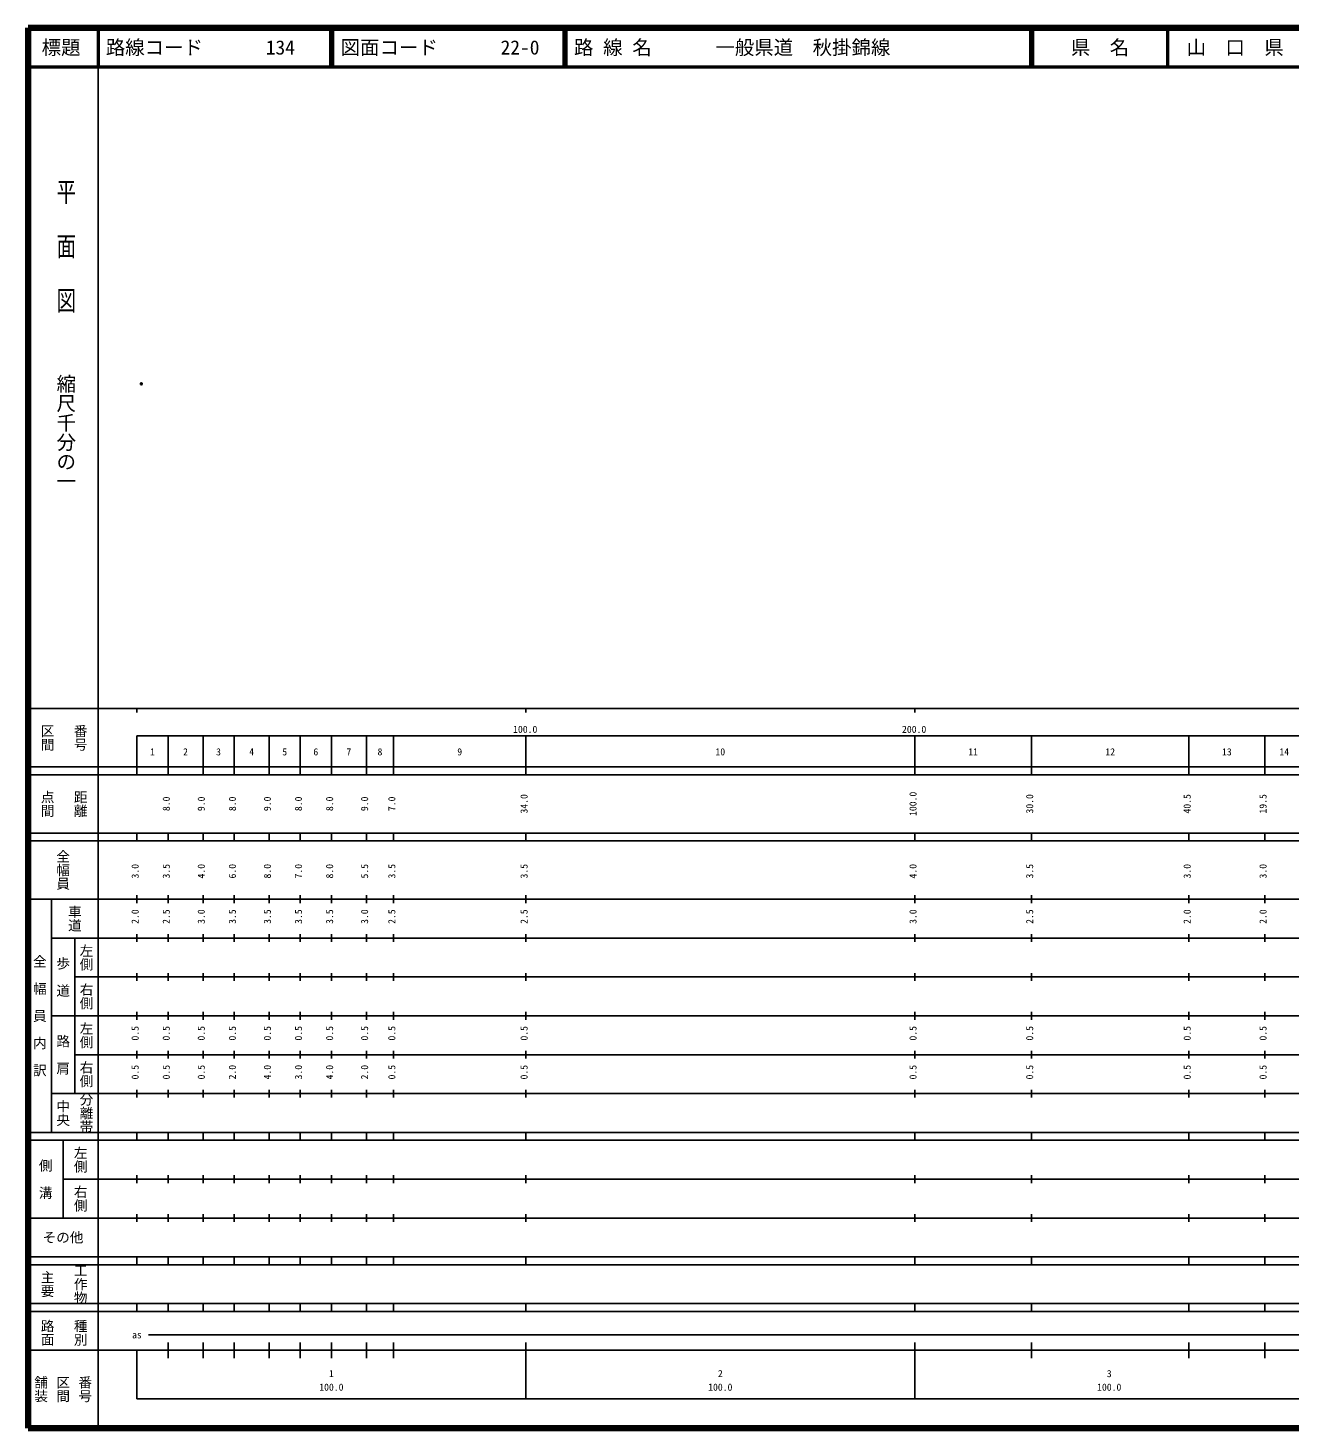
# Model space of a CAD drawing. Units: millimetres on the paper. Extents: x 40 to 680, y 20 to 380.
# Drawn here: x 40 to 364.5, y 20 to 380 of the extents above; entities that cross this region are included whole.
import ezdxf
from ezdxf.enums import TextEntityAlignment as Align

# ---------------------------------------------------------------- set-up
doc = ezdxf.new("R2010")
doc.units = ezdxf.units.MM
doc.header["$PDMODE"] = 32
doc.header["$PDSIZE"] = 0.5
doc.layers.add('M-OTRS', color=6, linetype='Continuous')
doc.layers.add('M-TTL-TXT', color=7, linetype='Continuous')
for name, color, linetype, lineweight in [('M-TTL', 2, 'Continuous', 140), ('M-TTL-BAND', 7, 'Continuous', 25), ('M-TTL-LINE', 7, 'Continuous', 50)]:
    doc.layers.add(name, color=color, linetype=linetype, lineweight=lineweight)
doc.styles.add('@ＭＳ ゴシック', font='')
doc.styles.add('ＭＳ ゴシック', font='')
doc.styles.get('@ＭＳ ゴシック').set_extended_font_data('@MS Gothic')
doc.styles.get('ＭＳ ゴシック').set_extended_font_data('MS Gothic')

msp = doc.modelspace()

# ---------------------------------------------------------------- linework, layer by layer
at = {"layer": 'M-OTRS'}
msp.add_point((69.14, 288.523), dxfattribs=at)
at = {"layer": 'M-TTL'}
for p, q in [((40, 380), (40, 20)), ((680, 380), (40, 380)), ((40, 20), (680, 20))]:
    msp.add_line(p, q, dxfattribs=at)
at = {"layer": 'M-TTL-BAND'}
for p, q in [((58, 370), (58, 20)), ((40, 205), (579, 205)), ((68, 205), (68, 204)), ((168, 205), (168, 204)), ((268, 205), (268, 204)), ((68, 198), (579, 198)), ((68, 198), (68, 188)), ((76, 188), (76, 198)), ((85, 188), (85, 198)), ((93, 188), (93, 198)), ((102, 188), (102, 198)), ((110, 188), (110, 198)), ((118, 188), (118, 198)), ((127, 188), (127, 198)), ((134, 188), (134, 198)), ((168, 188), (168, 198)), ((268, 188), (268, 198)), ((298, 188), (298, 198)), ((338.5, 188), (338.5, 198)), ((358, 188), (358, 198)), ((40, 190), (579, 190)), ((40, 188), (579, 188)), ((40, 173), (579, 173)), ((68, 171), (68, 173)), ((76, 171), (76, 173)), ((85, 171), (85, 173)), ((93, 171), (93, 173)), ((102, 171), (102, 173)), ((110, 171), (110, 173)), ((118, 171), (118, 173)), ((127, 171), (127, 173)), ((134, 171), (134, 173)), ((168, 171), (168, 173)), ((268, 171), (268, 173)), ((298, 171), (298, 173)), ((338.5, 171), (338.5, 173)), ((358, 171), (358, 173)), ((40, 171), (579, 171)), ((40, 156), (579, 156)), ((46, 96), (46, 156)), ((68, 155), (68, 157)), ((76, 155), (76, 157)), ((85, 155), (85, 157)), ((93, 155), (93, 157)), ((102, 155), (102, 157)), ((110, 155), (110, 157)), ((118, 155), (118, 157)), ((127, 155), (127, 157)), ((134, 155), (134, 157)), ((168, 155), (168, 157)), ((268, 155), (268, 157)), ((298, 155), (298, 157)), ((338.5, 155), (338.5, 157)), ((358, 155), (358, 157)), ((46, 146), (579, 146)), ((52, 146), (52, 106)), ((68, 145), (68, 147)), ((76, 145), (76, 147)), ((85, 145), (85, 147)), ((93, 145), (93, 147)), ((102, 145), (102, 147)), ((110, 145), (110, 147)), ((118, 145), (118, 147)), ((127, 145), (127, 147)), ((134, 145), (134, 147)), ((168, 145), (168, 147)), ((268, 145), (268, 147)), ((298, 145), (298, 147)), ((338.5, 145), (338.5, 147)), ((358, 145), (358, 147)), ((68, 135), (68, 137)), ((76, 135), (76, 137)), ((85, 135), (85, 137)), ((93, 135), (93, 137)), ((102, 135), (102, 137)), ((110, 135), (110, 137)), ((118, 135), (118, 137)), ((127, 135), (127, 137)), ((134, 135), (134, 137)), ((168, 135), (168, 137)), ((268, 135), (268, 137)), ((298, 135), (298, 137)), ((338.5, 135), (338.5, 137)), ((358, 135), (358, 137)), ((52, 136), (579, 136)), ((46, 126), (579, 126)), ((68, 125), (68, 127)), ((76, 125), (76, 127)), ((85, 125), (85, 127)), ((93, 125), (93, 127)), ((102, 125), (102, 127)), ((110, 125), (110, 127)), ((118, 125), (118, 127)), ((127, 125), (127, 127)), ((134, 125), (134, 127)), ((168, 125), (168, 127)), ((268, 125), (268, 127)), ((298, 125), (298, 127)), ((338.5, 125), (338.5, 127)), ((358, 125), (358, 127)), ((52, 116), (579, 116)), ((68, 115), (68, 117)), ((76, 115), (76, 117)), ((85, 115), (85, 117)), ((93, 115), (93, 117)), ((102, 115), (102, 117)), ((110, 115), (110, 117)), ((118, 115), (118, 117)), ((127, 115), (127, 117)), ((134, 115), (134, 117)), ((168, 115), (168, 117)), ((268, 115), (268, 117)), ((298, 115), (298, 117)), ((338.5, 115), (338.5, 117)), ((358, 115), (358, 117)), ((46, 106), (579, 106)), ((68, 105), (68, 107)), ((76, 105), (76, 107)), ((85, 105), (85, 107)), ((93, 105), (93, 107)), ((102, 105), (102, 107)), ((110, 105), (110, 107)), ((118, 105), (118, 107)), ((127, 105), (127, 107)), ((134, 105), (134, 107)), ((168, 105), (168, 107)), ((268, 105), (268, 107)), ((298, 105), (298, 107)), ((338.5, 105), (338.5, 107)), ((358, 105), (358, 107)), ((40, 96), (579, 96)), ((40, 94), (579, 94)), ((49, 94), (49, 74)), ((68, 94), (68, 96)), ((76, 94), (76, 96)), ((85, 94), (85, 96)), ((93, 94), (93, 96)), ((102, 94), (102, 96)), ((110, 94), (110, 96)), ((118, 94), (118, 96)), ((127, 94), (127, 96)), ((134, 94), (134, 96)), ((168, 94), (168, 96)), ((268, 94), (268, 96)), ((298, 94), (298, 96)), ((338.5, 94), (338.5, 96)), ((358, 94), (358, 96)), ((49, 84), (579, 84)), ((68, 83), (68, 85)), ((76, 83), (76, 85)), ((85, 83), (85, 85)), ((93, 83), (93, 85)), ((102, 83), (102, 85)), ((110, 83), (110, 85)), ((118, 83), (118, 85)), ((127, 83), (127, 85)), ((134, 83), (134, 85)), ((168, 83), (168, 85)), ((268, 83), (268, 85)), ((298, 83), (298, 85)), ((338.5, 83), (338.5, 85)), ((358, 83), (358, 85)), ((40, 74), (579, 74)), ((68, 73), (68, 75)), ((76, 73), (76, 75)), ((85, 73), (85, 75)), ((93, 73), (93, 75)), ((102, 73), (102, 75)), ((110, 73), (110, 75)), ((118, 73), (118, 75)), ((127, 73), (127, 75)), ((134, 73), (134, 75)), ((168, 73), (168, 75)), ((268, 73), (268, 75)), ((298, 73), (298, 75)), ((338.5, 73), (338.5, 75)), ((358, 73), (358, 75)), ((40, 64), (579, 64)), ((40, 62), (579, 62)), ((68, 62), (68, 64)), ((76, 62), (76, 64)), ((85, 62), (85, 64)), ((93, 62), (93, 64)), ((102, 62), (102, 64)), ((110, 62), (110, 64)), ((118, 62), (118, 64)), ((127, 62), (127, 64)), ((134, 62), (134, 64)), ((168, 62), (168, 64)), ((268, 62), (268, 64)), ((298, 62), (298, 64)), ((338.5, 62), (338.5, 64)), ((358, 62), (358, 64)), ((40, 52), (579, 52)), ((68, 50), (68, 52)), ((76, 50), (76, 52)), ((85, 50), (85, 52)), ((93, 50), (93, 52)), ((102, 50), (102, 52)), ((110, 50), (110, 52)), ((118, 50), (118, 52)), ((127, 50), (127, 52)), ((134, 50), (134, 52)), ((168, 50), (168, 52)), ((268, 50), (268, 52)), ((298, 50), (298, 52)), ((338.5, 50), (338.5, 52)), ((358, 50), (358, 52)), ((40, 50), (579, 50)), ((71, 44), (565, 44)), ((40, 40), (579, 40)), ((68, 40), (68, 27.5)), ((76, 38), (76, 42)), ((85, 38), (85, 42)), ((93, 38), (93, 42)), ((102, 38), (102, 42)), ((110, 38), (110, 42)), ((118, 38), (118, 42)), ((127, 38), (127, 42)), ((134, 38), (134, 42)), ((168, 27.5), (168, 42)), ((268, 27.5), (268, 42)), ((298, 38), (298, 42)), ((338.5, 38), (338.5, 42)), ((358, 38), (358, 42)), ((68, 27.5), (579, 27.5))]:
    msp.add_line(p, q, dxfattribs=at)
at = {"layer": 'M-TTL-LINE'}
for p, q in [((58, 380), (58, 370)), ((117.75, 380), (117.75, 370)), ((118.25, 380), (118.25, 370)), ((177.75, 380), (177.75, 370)), ((178.25, 380), (178.25, 370)), ((297.75, 380), (297.75, 370)), ((298.25, 380), (298.25, 370)), ((333, 380), (333, 370)), ((40, 370), (680, 370))]:
    msp.add_line(p, q, dxfattribs=at)

# ---------------------------------------------------------------- texts
at = {"layer": 'M-TTL-BAND', "style": '@ＭＳ ゴシック', "width": 1.4}
msp.add_text('平  面  図', height=3.666, rotation=270, dxfattribs=at).set_placement((49.777, 306.475), align=Align.MIDDLE_RIGHT)
at = {"layer": 'M-TTL-BAND', "style": '@ＭＳ ゴシック'}
msp.add_text('縮尺千分の一', height=3.666, rotation=270, dxfattribs=at).set_placement((49.777, 261.03), align=Align.MIDDLE_RIGHT)
for s, p in [('区間', (45, 197.5)), ('番号', (53.5, 197.5)), ('点間', (45, 180.5)), ('距離', (53.5, 180.5)), ('全幅員', (49, 163.5)), ('車道', (52, 151)), ('左側', (55, 141)), ('全\u3000幅\u3000員\u3000内\u3000訳', (43, 126)), ('歩\u3000道', (49, 136)), ('右側', (55, 131)), ('左側', (55, 121)), ('路\u3000肩', (49, 116)), ('右側', (55, 111)), ('分離帯', (55, 101)), ('中央', (49, 101)), ('左側', (53.5, 89)), ('側\u3000溝', (44.5, 84)), ('右側', (53.5, 79)), ('工作物', (53.5, 57)), ('主要', (45, 57)), ('路面', (45, 44.5)), ('種別', (53.5, 44.5)), ('舗装', (43.333, 30)), ('区間', (49, 30)), ('番号', (54.667, 30))]:
    msp.add_text(s, height=2.566, rotation=270, dxfattribs=at).set_placement(p, align=Align.MIDDLE_CENTER)
at = {"layer": 'M-TTL-BAND', "style": 'ＭＳ ゴシック'}
for s, p in [('100.0', (167.844, 198.195)), ('200.0', (267.844, 198.195)), ('1', (72, 192.405)), ('2', (80.5, 192.405)), ('3', (89, 192.405)), ('4', (97.5, 192.405)), ('5', (106, 192.405)), ('6', (114, 192.405)), ('7', (122.5, 192.405)), ('8', (130.5, 192.405)), ('9', (151, 192.405)), ('10', (218, 192.405)), ('11', (283, 192.405)), ('12', (318.25, 192.405)), ('13', (348.25, 192.405)), ('14', (363, 192.405)), ('as', (68, 42.5)), ('1', (118, 32.523)), ('2', (218, 32.523)), ('3', (318, 32.523)), ('100.0', (118, 29.033)), ('100.0', (218, 29.033)), ('100.0', (318, 29.033))]:
    msp.add_text(s, height=1.833, dxfattribs=at).set_placement(p, align=Align.BOTTOM_CENTER)
for s, p in [('8.0', (77, 180.5)), ('9.0', (86, 180.5)), ('8.0', (94, 180.5)), ('9.0', (103, 180.5)), ('8.0', (111, 180.5)), ('8.0', (119, 180.5)), ('9.0', (128, 180.5)), ('7.0', (135, 180.5)), ('34.0', (169, 180.5)), ('100.0', (269, 180.5)), ('30.0', (299, 180.5)), ('40.5', (339.5, 180.5)), ('19.5', (359, 180.5)), ('3.0', (69, 163.174)), ('3.5', (77, 163.174)), ('4.0', (86, 163.174)), ('6.0', (94, 163.174)), ('8.0', (103, 163.174)), ('7.0', (111, 163.174)), ('8.0', (119, 163.174)), ('5.5', (128, 163.174)), ('3.5', (135, 163.174)), ('3.5', (169, 163.174)), ('4.0', (269, 163.174)), ('3.5', (299, 163.174)), ('3.0', (339.5, 163.174)), ('3.0', (359, 163.174)), ('2.0', (69, 151.5)), ('2.5', (77, 151.5)), ('3.0', (86, 151.5)), ('3.5', (94, 151.5)), ('3.5', (103, 151.5)), ('3.5', (111, 151.5)), ('3.5', (119, 151.5)), ('3.0', (128, 151.5)), ('2.5', (135, 151.5)), ('2.5', (169, 151.5)), ('3.0', (269, 151.5)), ('2.5', (299, 151.5)), ('2.0', (339.5, 151.5)), ('2.0', (359, 151.5)), ('0.5', (69, 121.5)), ('0.5', (77, 121.5)), ('0.5', (86, 121.5)), ('0.5', (94, 121.5)), ('0.5', (103, 121.5)), ('0.5', (111, 121.5)), ('0.5', (119, 121.5)), ('0.5', (128, 121.5)), ('0.5', (135, 121.5)), ('0.5', (169, 121.5)), ('0.5', (269, 121.5)), ('0.5', (299, 121.5)), ('0.5', (339.5, 121.5)), ('0.5', (359, 121.5)), ('0.5', (69, 111.5)), ('0.5', (77, 111.5)), ('0.5', (86, 111.5)), ('2.0', (94, 111.5)), ('4.0', (103, 111.5)), ('3.0', (111, 111.5)), ('4.0', (119, 111.5)), ('2.0', (128, 111.5)), ('0.5', (135, 111.5)), ('0.5', (169, 111.5)), ('0.5', (269, 111.5)), ('0.5', (299, 111.5)), ('0.5', (339.5, 111.5)), ('0.5', (359, 111.5))]:
    msp.add_text(s, height=1.833, rotation=90, dxfattribs=at).set_placement(p, align=Align.BOTTOM_CENTER)
msp.add_text('その他', height=2.566, dxfattribs=at).set_placement((49, 69), align=Align.MIDDLE_CENTER)
at = {"layer": 'M-TTL-TXT', "style": 'ＭＳ ゴシック'}
for s, p in [('標題', (48.5, 375)), ('県\u3000名', (315.625, 375)), ('山\u3000口\u3000県', (350.375, 375))]:
    msp.add_text(s, height=3.666, dxfattribs=at).set_placement(p, align=Align.MIDDLE_CENTER)
for s, p in [('路線コード', (60, 375)), ('134', (101.142, 375)), ('図面コード', (120.38, 375)), ('22-0', (161.521, 375)), ('路 線 名', (180.38, 375)), ('一般県道\u3000秋掛錦線', (216.734, 375))]:
    msp.add_text(s, height=3.666, dxfattribs=at).set_placement(p, align=Align.MIDDLE_LEFT)

doc.saveas('drawing.dxf')
